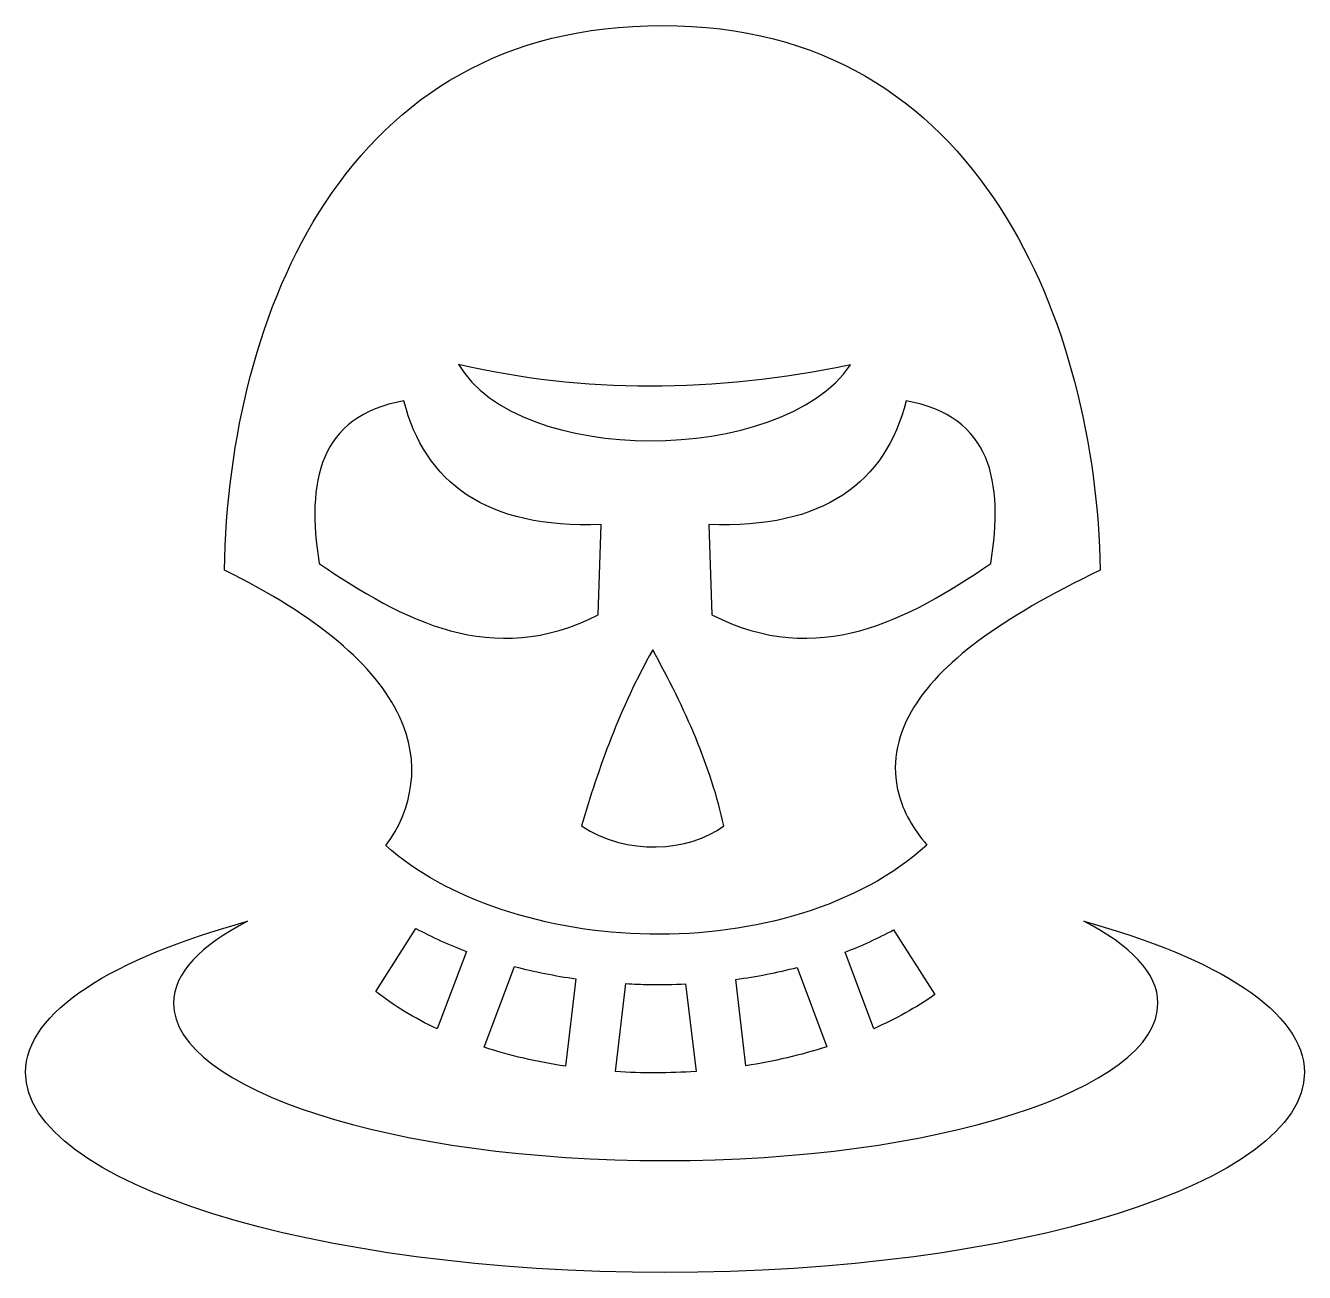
# Model space of a CAD drawing. Header units: centimetres. Extents: x -10 to 10, y -9.6 to 9.9.
import ezdxf

# ---------------------------------------------------------------- set-up
doc = ezdxf.new("R2010")
doc.units = ezdxf.units.CM
doc.header["$MEASUREMENT"] = 0
doc.layers.add('Layer 1', color=7, linetype='Continuous')

msp = doc.modelspace()

# ---------------------------------------------------------------- linework, layer by layer
at = {"layer": 'Layer 1'}
for points, knots in [([(-0.06047, 9.94932), (-2.57469, 9.94932), (-4.2413, 8.83499), (-5.34032, 7.17606), (-5.34032, 7.17606), (-6.39806, 5.5795), (-6.88928, 3.45938), (-6.92512, 1.40976), (-6.92512, 1.40976), (-5.44637, 0.68236), (-4.56397, -0.07864), (-4.18049, -0.88485), (-4.18049, -0.88485), (-3.84188, -1.59673), (-3.97075, -2.33585), (-4.3931, -2.90723), (-4.3931, -2.90723), (-3.46456, -3.74932), (-1.88343, -4.27145), (-0.25495, -4.29759), (-0.25495, -4.29759), (1.3837, -4.3239), (3.03204, -3.85904), (4.08591, -2.89871), (4.08591, -2.89871), (3.87364, -2.64688), (3.71593, -2.37751), (3.63969, -2.08192), (3.63969, -2.08192), (3.53258, -1.66716), (3.60444, -1.21811), (3.83733, -0.81123), (3.83733, -0.81123), (4.28068, -0.0366), (5.24093, 0.65638), (6.80402, 1.41144), (6.80402, 1.41144), (6.767, 3.35243), (6.28641, 5.46969), (5.23432, 7.09206), (5.23432, 7.09206), (4.13859, 8.78165), (2.47147, 9.94936), (-0.06046, 9.94936), (-0.06046, 9.94936), (-0.06046, 9.94936), (-0.06047, 9.94932), (-0.06047, 9.94932)], [0, 0, 0, 0, 0.07692308, 0.07692308, 0.07692308, 0.07692308, 0.15384615, 0.15384615, 0.15384615, 0.15384615, 0.23076923, 0.23076923, 0.23076923, 0.23076923, 0.30769231, 0.30769231, 0.30769231, 0.30769231, 0.38461538, 0.38461538, 0.38461538, 0.38461538, 0.46153846, 0.46153846, 0.46153846, 0.46153846, 0.53846154, 0.53846154, 0.53846154, 0.53846154, 0.61538462, 0.61538462, 0.61538462, 0.61538462, 0.69230769, 0.69230769, 0.69230769, 0.69230769, 0.76923077, 0.76923077, 0.76923077, 0.76923077, 0.84615385, 0.84615385, 0.84615385, 0.84615385, 1, 1, 1, 1]), ([(-3.25461, 4.63692), (-1.30687, 4.17855), (0.7505, 4.1856), (2.89146, 4.62828), (2.89146, 4.62828), (1.8007, 3.04319), (-2.33391, 3.04192), (-3.25461, 4.63692)], [0, 0, 0, 0, 0.33333333, 0.33333333, 0.33333333, 0.33333333, 1, 1, 1, 1]), ([(-4.11112, 4.06638), (-3.78651, 2.7849), (-2.81952, 2.05244), (-1.01869, 2.12733), (-1.01869, 2.12733), (-1.01869, 2.12733), (-1.06558, 0.71091), (-1.06558, 0.71091), (-1.06558, 0.71091), (-2.72658, -0.13776), (-4.12845, 0.627), (-5.43882, 1.51413), (-5.43882, 1.51413), (-5.43882, 1.51413), (-5.43891, 1.51413), (-5.43891, 1.51413), (-5.43891, 1.51413), (-5.64334, 2.80308), (-5.44751, 3.82097), (-4.11112, 4.06639), (-4.11112, 4.06639), (-4.11112, 4.06639), (-4.11112, 4.06638), (-4.11112, 4.06638)], [0, 0, 0, 0, 0.14285714, 0.14285714, 0.14285714, 0.14285714, 0.28571429, 0.28571429, 0.28571429, 0.28571429, 0.42857143, 0.42857143, 0.42857143, 0.42857143, 0.57142857, 0.57142857, 0.57142857, 0.57142857, 0.71428571, 0.71428571, 0.71428571, 0.71428571, 1, 1, 1, 1]), ([(3.76121, 4.06638), (5.09751, 3.82096), (5.2933, 2.80311), (5.08891, 1.51416), (5.08891, 1.51416), (5.08891, 1.51416), (5.08883, 1.51417), (5.08883, 1.51417), (5.08883, 1.51417), (3.77842, 0.62696), (2.37659, -0.13772), (0.71559, 0.711), (0.71559, 0.711), (0.71559, 0.711), (0.66878, 2.12742), (0.66878, 2.12742), (0.66878, 2.12742), (2.46965, 2.05253), (3.43656, 2.78499), (3.76117, 4.06647), (3.76117, 4.06647), (3.76117, 4.06647), (3.76121, 4.06638), (3.76121, 4.06638)], [0, 0, 0, 0, 0.14285714, 0.14285714, 0.14285714, 0.14285714, 0.28571429, 0.28571429, 0.28571429, 0.28571429, 0.42857143, 0.42857143, 0.42857143, 0.42857143, 0.57142857, 0.57142857, 0.57142857, 0.57142857, 0.71428571, 0.71428571, 0.71428571, 0.71428571, 1, 1, 1, 1]), ([(-0.2121, 0.16066), (0.29822, -0.75936), (0.70311, -1.6793), (0.90409, -2.59923), (0.90409, -2.59923), (0.35523, -3.00817), (-0.62745, -3.06759), (-1.3282, -2.59923), (-1.3282, -2.59923), (-1.05651, -1.67929), (-0.72984, -0.75936), (-0.21201, 0.16066), (-0.21201, 0.16066), (-0.21201, 0.16066), (-0.2121, 0.16066), (-0.2121, 0.16066)], [0, 0, 0, 0, 0.2, 0.2, 0.2, 0.2, 0.4, 0.4, 0.4, 0.4, 0.6, 0.6, 0.6, 0.6, 1, 1, 1, 1]), ([(-6.56113, -4.09485), (-8.67594, -4.66952), (-10.0421, -5.52068), (-10.0421, -6.46486), (-10.0421, -6.46486), (-10.0421, -8.19451), (-5.55024, -9.60013), (-0.0189, -9.60013), (-0.0189, -9.60013), (5.51244, -9.60013), (10.00434, -8.1945), (10.00434, -6.46494), (10.00434, -6.46494), (10.00434, -5.52409), (8.6499, -4.66943), (6.54804, -4.09489), (6.54804, -4.09489), (7.27459, -4.46934), (7.70842, -4.90662), (7.70842, -5.37865), (7.70842, -5.37865), (7.70842, -6.73351), (4.23757, -7.84742), (-0.01873, -7.84742), (-0.01873, -7.84742), (-4.27504, -7.84742), (-7.72122, -6.73343), (-7.72122, -5.3787), (-7.72122, -5.3787), (-7.72122, -4.90418), (-7.29482, -4.47065), (-6.56084, -4.09498), (-6.56084, -4.09498), (-6.56084, -4.09498), (-6.561, -4.09497), (-6.561, -4.09497), (-6.561, -4.09497), (-6.561, -4.09497), (-6.56113, -4.09485), (-6.56113, -4.09485)], [0, 0, 0, 0, 0.09090909, 0.09090909, 0.09090909, 0.09090909, 0.18181818, 0.18181818, 0.18181818, 0.18181818, 0.27272727, 0.27272727, 0.27272727, 0.27272727, 0.36363636, 0.36363636, 0.36363636, 0.36363636, 0.45454545, 0.45454545, 0.45454545, 0.45454545, 0.54545455, 0.54545455, 0.54545455, 0.54545455, 0.63636364, 0.63636364, 0.63636364, 0.63636364, 0.72727273, 0.72727273, 0.72727273, 0.72727273, 0.81818182, 0.81818182, 0.81818182, 0.81818182, 1, 1, 1, 1]), ([(-3.92394, -4.20604), (-3.92394, -4.20604), (-4.55237, -5.19319), (-4.55237, -5.19319), (-4.55237, -5.19319), (-4.27305, -5.41719), (-3.94819, -5.61394), (-3.58862, -5.78164), (-3.58862, -5.78164), (-3.58862, -5.78164), (-3.12907, -4.56737), (-3.12907, -4.56737), (-3.12907, -4.56737), (-3.40654, -4.46279), (-3.67253, -4.34236), (-3.92385, -4.20599), (-3.92385, -4.20599), (-3.92385, -4.20599), (-3.92394, -4.20604), (-3.92394, -4.20604)], [0, 0, 0, 0, 0.16666667, 0.16666667, 0.16666667, 0.16666667, 0.33333333, 0.33333333, 0.33333333, 0.33333333, 0.5, 0.5, 0.5, 0.5, 0.66666667, 0.66666667, 0.66666667, 0.66666667, 1, 1, 1, 1]), ([(3.5653, -4.22839), (3.32191, -4.3608), (3.06755, -4.47693), (2.80467, -4.57754), (2.80467, -4.57754), (2.80467, -4.57754), (3.25599, -5.77836), (3.25599, -5.77836), (3.25599, -5.77836), (3.59354, -5.62656), (3.91432, -5.44873), (4.21177, -5.24384), (4.21177, -5.24384), (4.21177, -5.24384), (3.56534, -4.22844), (3.56534, -4.22844), (3.56534, -4.22844), (3.56534, -4.22844), (3.5653, -4.22839), (3.5653, -4.22839)], [0, 0, 0, 0, 0.16666667, 0.16666667, 0.16666667, 0.16666667, 0.33333333, 0.33333333, 0.33333333, 0.33333333, 0.5, 0.5, 0.5, 0.5, 0.66666667, 0.66666667, 0.66666667, 0.66666667, 1, 1, 1, 1]), ([(-2.37638, -4.80496), (-2.37638, -4.80496), (-2.85477, -6.06898), (-2.85477, -6.06898), (-2.85477, -6.06898), (-2.45316, -6.19941), (-2.02415, -6.2993), (-1.57906, -6.36685), (-1.57906, -6.36685), (-1.57906, -6.36685), (-1.41587, -4.99584), (-1.41587, -4.99584), (-1.41587, -4.99584), (-1.74284, -4.94988), (-2.06429, -4.8862), (-2.37637, -4.8049), (-2.37637, -4.8049), (-2.37637, -4.8049), (-2.37638, -4.80496), (-2.37638, -4.80496)], [0, 0, 0, 0, 0.16666667, 0.16666667, 0.16666667, 0.16666667, 0.33333333, 0.33333333, 0.33333333, 0.33333333, 0.5, 0.5, 0.5, 0.5, 0.66666667, 0.66666667, 0.66666667, 0.66666667, 1, 1, 1, 1]), ([(2.05295, -4.81706), (1.73804, -4.89929), (1.41567, -4.96186), (1.08941, -5.00597), (1.08941, -5.00597), (1.08941, -5.00597), (1.25062, -6.36066), (1.25062, -6.36066), (1.25062, -6.36066), (1.68385, -6.29298), (2.11017, -6.19338), (2.52038, -6.06085), (2.52038, -6.06085), (2.52038, -6.06085), (2.05291, -4.81706), (2.05291, -4.81706), (2.05291, -4.81706), (2.05291, -4.81706), (2.05295, -4.81706), (2.05295, -4.81706)], [0, 0, 0, 0, 0.16666667, 0.16666667, 0.16666667, 0.16666667, 0.33333333, 0.33333333, 0.33333333, 0.33333333, 0.5, 0.5, 0.5, 0.5, 0.66666667, 0.66666667, 0.66666667, 0.66666667, 1, 1, 1, 1]), ([(-0.63121, -5.07196), (-0.63121, -5.07196), (-0.79537, -6.45136), (-0.79537, -6.45136), (-0.79537, -6.45136), (-0.37917, -6.47822), (0.04462, -6.47763), (0.46743, -6.44841), (0.46743, -6.44841), (0.46743, -6.44841), (0.30411, -5.07648), (0.30411, -5.07648), (0.30411, -5.07648), (0.11351, -5.08517), (-0.0773, -5.08858), (-0.2676, -5.08555), (-0.2676, -5.08555), (-0.38896, -5.08357), (-0.51015, -5.07851), (-0.63109, -5.07193), (-0.63109, -5.07193), (-0.63109, -5.07193), (-0.63121, -5.07196), (-0.63121, -5.07196)], [0, 0, 0, 0, 0.14285714, 0.14285714, 0.14285714, 0.14285714, 0.28571429, 0.28571429, 0.28571429, 0.28571429, 0.42857143, 0.42857143, 0.42857143, 0.42857143, 0.57142857, 0.57142857, 0.57142857, 0.57142857, 0.71428571, 0.71428571, 0.71428571, 0.71428571, 1, 1, 1, 1])]:
    msp.add_open_spline(points, degree=3, knots=knots, dxfattribs=at)

doc.saveas('drawing.dxf')
